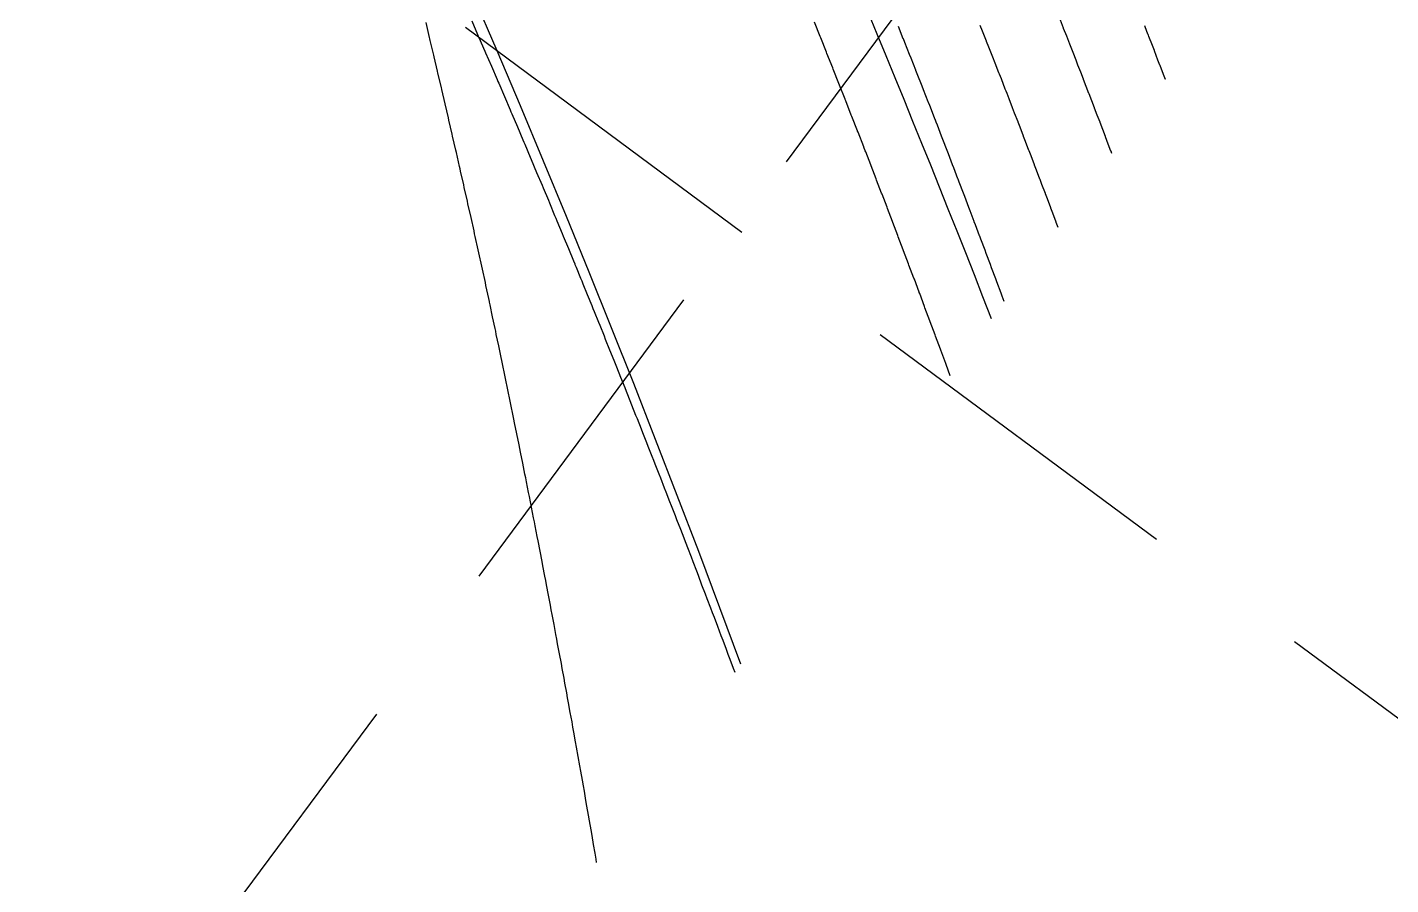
# Model space of a CAD drawing. Header units: feet. Extents: x 2260 to 6199, y 3666 to 7344.
# Drawn here: x 5023.9 to 5077.4, y 4219 to 4252.7 of the extents above; entities that cross this region are included whole.
import ezdxf

# ---------------------------------------------------------------- set-up
doc = ezdxf.new("R2010")
doc.units = ezdxf.units.FT
doc.header["$LTSCALE"] = 40
doc.header["$MEASUREMENT"] = 0
doc.linetypes.add('HIDDEN', pattern=[0.375, 0.25, -0.125])
for name, color, linetype in [('BOUNDARY-LINE', 1, 'CONTINUOUS'), ('EOP-PROP', 4, 'CONTINUOUS'), ('GRID', 254, 'HIDDEN'), ('PC', 43, 'CONTINUOUS'), ('POND', 5, 'CONTINUOUS')]:
    doc.layers.add(name, color=color, linetype=linetype)

msp = doc.modelspace()

# ---------------------------------------------------------------- hatches: boundary and pattern name
at = {"layer": 'POND'}
h = msp.add_hatch(dxfattribs=at)
h.set_pattern_fill('ANSI31', color=256, scale=60, style=0)
edge = h.paths.add_edge_path()
edge.add_line((4863.353, 6262.326), (4832.613, 6283.584))
edge.add_line((4832.613, 6283.584), (4828.951, 6094.848))
edge.add_line((4828.951, 6094.848), (4828.265, 6021.936))
edge.add_line((4828.265, 6021.936), (4847.632, 5898.393))
edge.add_line((4847.632, 5898.393), (4848.09, 5787.699))
edge.add_line((4848.09, 5787.699), (4853.68, 5749.385))
edge.add_line((4853.68, 5749.385), (4869.801, 5688.769))
edge.add_line((4869.801, 5688.769), (4874.377, 5637.74))
edge.add_line((4874.377, 5637.74), (4884.838, 5598.232))
edge.add_line((4884.838, 5598.232), (4879.893, 5563.291))
edge.add_line((4879.893, 5563.291), (4875.071, 5535.802))
edge.add_line((4875.071, 5535.802), (4886.827, 5492.93))
edge.add_line((4886.827, 5492.93), (4883.048, 5458.457))
edge.add_line((4883.048, 5458.457), (4889.304, 5416.552))
edge.add_line((4889.304, 5416.552), (4906.429, 5313.795))
edge.add_line((4906.429, 5313.795), (4892.003, 5244.123))
edge.add_line((4892.003, 5244.123), (4898.159, 5209.036))
edge.add_line((4898.159, 5209.036), (4893.387, 5196.187))
edge.add_line((4893.387, 5196.187), (4908.411, 5098.29))
edge.add_line((4908.411, 5098.29), (4924.305, 5022.584))
edge.add_line((4924.305, 5022.584), (4923.267, 4983.396))
edge.add_line((4923.267, 4983.396), (4937.517, 4964.849))
edge.add_line((4937.517, 4964.849), (4969.271, 4921.35))
edge.add_line((4969.271, 4921.35), (4967.618, 4860.729))
edge.add_line((4967.618, 4860.729), (4960.155, 4836.434))
edge.add_line((4960.155, 4836.434), (4955.165, 4822.588))
edge.add_line((4955.165, 4822.588), (4971.989, 4795.467))
edge.add_line((4971.989, 4795.467), (4979.836, 4773.672))
edge.add_line((4979.836, 4773.672), (4989.694, 4738.399))
edge.add_line((4989.694, 4738.399), (4988.655, 4699.211))
edge.add_line((4988.655, 4699.211), (4985.504, 4689.558))
edge.add_line((4985.504, 4689.558), (4978.631, 4658.686))
edge.add_line((4978.631, 4658.686), (4976.821, 4640.048))
edge.add_line((4976.821, 4640.048), (4998.817, 4615.764))
edge.add_line((4998.817, 4615.764), (5014.409, 4588.232))
edge.add_line((5014.409, 4588.232), (5041.935, 4510.338))
edge.add_line((5041.935, 4510.338), (5037.43, 4487.518))
edge.add_line((5037.43, 4487.518), (5039.129, 4428.436))
edge.add_line((5039.129, 4428.436), (5050.174, 4396.851))
edge.add_line((5050.174, 4396.851), (5077.994, 4337.697))
edge.add_line((5077.994, 4337.697), (5172.268, 4069.55))
edge.add_line((5172.268, 4069.55), (5191.801, 4095.126))
edge.add_line((5191.801, 4095.126), (5125.439, 4396.171))
edge.add_line((5125.439, 4396.171), (5117.339, 4487.528))
edge.add_line((5117.339, 4487.528), (5073.413, 4643.969))
edge.add_line((5073.413, 4643.969), (5064.898, 4695.709))
edge.add_line((5064.898, 4695.709), (5032.387, 4796.886))
edge.add_line((5032.387, 4796.886), (5027.788, 4859.492))
edge.add_line((5027.788, 4859.492), (5015.99, 4975.615))
edge.add_line((5015.99, 4975.615), (4999.412, 5007.169))
edge.add_line((4999.412, 5007.169), (4995.839, 5066.284))
edge.add_line((4995.839, 5066.284), (4938.691, 5327.031))
edge.add_line((4938.691, 5327.031), (4957.398, 5595.005))
edge.add_line((4957.398, 5595.005), (4940.454, 5946.721))
edge.add_line((4940.454, 5946.721), (4931.046, 6032.46))
edge.add_line((4931.046, 6032.46), (4906.393, 6095.713))
edge.add_line((4906.393, 6095.713), (4865.821, 6172.045))
edge.add_line((4865.821, 6172.045), (4864.54, 6247.036))

# ---------------------------------------------------------------- linework, layer by layer
at = {"layer": 'BOUNDARY-LINE', "color": 7}
msp.add_arc((4565.366, 4048.387), 532.5, 21.23304, 33.99329, dxfattribs=at)
at = {"layer": 'EOP-PROP', "color": 7}
for radius, start in [(518.5, 20.23119), (481.5, 17.55174)]:
    msp.add_arc((4565.366, 4048.387), radius, start, 53.37652, dxfattribs=at)
at = {"layer": 'GRID', "linetype": 'HIDDEN', "ltscale": 1.35}
for p, q in [((2617.185, 6049.511), (5219.618, 4120.339)), ((5954.073, 5462.069), (4864.887, 3992.768))]:
    msp.add_line(p, q, dxfattribs=at)
at = {"layer": 'PC', "color": 43, "flags": 128}
for points, elevation in [([(5046.22, 4219.899), (5046.198, 4220.03), (5046.159, 4220.263), (5046.1, 4220.606), (5046.039, 4220.953), (5046.001, 4221.182), (5045.939, 4221.532), (5045.901, 4221.758), (5045.839, 4222.111), (5045.801, 4222.334), (5045.737, 4222.691), (5045.7, 4222.909), (5045.662, 4223.126), (5045.598, 4223.485), (5045.561, 4223.698), (5045.496, 4224.061), (5045.43, 4224.428), (5045.393, 4224.637), (5045.326, 4225.007), (5045.29, 4225.212), (5045.254, 4225.416), (5045.186, 4225.788), (5045.116, 4226.165), (5045.081, 4226.364), (5045.046, 4226.561), (5044.976, 4226.94), (5044.941, 4227.133), (5044.87, 4227.515), (5044.835, 4227.706), (5044.763, 4228.091), (5044.69, 4228.481), (5044.656, 4228.667), (5044.622, 4228.851), (5044.548, 4229.242), (5044.473, 4229.638), (5044.44, 4229.818), (5044.407, 4229.996), (5044.33, 4230.394), (5044.253, 4230.796), (5044.221, 4230.969), (5044.189, 4231.141), (5044.11, 4231.545), (5044.079, 4231.713), (5043.999, 4232.121), (5043.919, 4232.533), (5043.888, 4232.696), (5043.806, 4233.112), (5043.775, 4233.272), (5043.745, 4233.43), (5043.663, 4233.847), (5043.579, 4234.269), (5043.549, 4234.423), (5043.464, 4234.848), (5043.435, 4234.999), (5043.406, 4235.147), (5043.32, 4235.574), (5043.233, 4236.005), (5043.205, 4236.15), (5043.177, 4236.292), (5043.089, 4236.725), (5042.999, 4237.163), (5042.972, 4237.3), (5042.945, 4237.436), (5042.855, 4237.876), (5042.828, 4238.009), (5042.737, 4238.451), (5042.644, 4238.899), (5042.618, 4239.027), (5042.525, 4239.477), (5042.499, 4239.602), (5042.474, 4239.725), (5042.38, 4240.177), (5042.283, 4240.634), (5042.259, 4240.753), (5042.235, 4240.869), (5042.138, 4241.328), (5042.039, 4241.791), (5042.016, 4241.904), (5042.013, 4241.926), (5041.988, 4242.039), (5041.876, 4242.558), (5041.852, 4242.674), (5041.737, 4243.197), (5041.713, 4243.312), (5041.596, 4243.838), (5041.573, 4243.949), (5041.455, 4244.48), (5041.432, 4244.587), (5041.409, 4244.693), (5041.29, 4245.225), (5041.169, 4245.764), (5041.148, 4245.863), (5041.025, 4246.405), (5041.004, 4246.501), (5040.88, 4247.047), (5040.86, 4247.138), (5040.84, 4247.228), (5040.715, 4247.776), (5040.696, 4247.862), (5040.569, 4248.413), (5040.551, 4248.496), (5040.423, 4249.051), (5040.405, 4249.13), (5040.275, 4249.688), (5040.143, 4250.254), (5040.127, 4250.326), (5039.993, 4250.895), (5039.977, 4250.963), (5039.842, 4251.536), (5039.827, 4251.6), (5039.69, 4252.177), (5039.676, 4252.237), (5039.662, 4252.297), (5039.524, 4252.875)], 544), ([(5041.318, 4252.943), (5041.55, 4252.41), (5041.576, 4252.349), (5041.603, 4252.288), (5041.834, 4251.755), (5041.862, 4251.69), (5042.091, 4251.161), (5042.316, 4250.638), (5042.346, 4250.566), (5042.378, 4250.493), (5042.602, 4249.971), (5042.822, 4249.455), (5042.856, 4249.376), (5042.89, 4249.295), (5043.11, 4248.78), (5043.326, 4248.271), (5043.363, 4248.184), (5043.4, 4248.096), (5043.615, 4247.588), (5043.654, 4247.496), (5043.866, 4246.991), (5044.076, 4246.492), (5044.117, 4246.394), (5044.324, 4245.899), (5044.367, 4245.797), (5044.572, 4245.305), (5044.616, 4245.199), (5044.661, 4245.092), (5044.865, 4244.601), (5044.911, 4244.491), (5045.113, 4244.003), (5045.311, 4243.522), (5045.359, 4243.405), (5045.37, 4243.379), (5045.413, 4243.273), (5045.589, 4242.843), (5045.634, 4242.733), (5045.679, 4242.623), (5045.854, 4242.194), (5046.026, 4241.769), (5046.073, 4241.653), (5046.12, 4241.537), (5046.291, 4241.113), (5046.34, 4240.993), (5046.51, 4240.573), (5046.559, 4240.449), (5046.727, 4240.032), (5046.893, 4239.619), (5046.944, 4239.491), (5046.996, 4239.361), (5047.161, 4238.95), (5047.323, 4238.542), (5047.377, 4238.408), (5047.431, 4238.272), (5047.592, 4237.866), (5047.751, 4237.465), (5047.807, 4237.325), (5047.964, 4236.926), (5048.021, 4236.782), (5048.177, 4236.387), (5048.235, 4236.24), (5048.389, 4235.847), (5048.448, 4235.698), (5048.507, 4235.546), (5048.66, 4235.155), (5048.721, 4235), (5048.872, 4234.612), (5048.934, 4234.454), (5049.084, 4234.069), (5049.146, 4233.908), (5049.295, 4233.525), (5049.358, 4233.361), (5049.505, 4232.981), (5049.57, 4232.814), (5049.715, 4232.438), (5049.78, 4232.267), (5049.924, 4231.893), (5049.991, 4231.72), (5050.133, 4231.349), (5050.2, 4231.172), (5050.341, 4230.805), (5050.479, 4230.441), (5050.548, 4230.26), (5050.685, 4229.899), (5050.755, 4229.715), (5050.826, 4229.529), (5050.962, 4229.17), (5051.096, 4228.815), (5051.168, 4228.624), (5051.3, 4228.272), (5051.373, 4228.079), (5051.447, 4227.883), (5051.578, 4227.533), (5051.641, 4227.364)], 544), ([(5060.097, 4239.007), (5059.934, 4239.448), (5059.917, 4239.493), (5059.917, 4239.495), (5059.727, 4240.007), (5059.711, 4240.051), (5059.71, 4240.053), (5059.521, 4240.565), (5059.504, 4240.61), (5059.503, 4240.611), (5059.313, 4241.123), (5059.296, 4241.168), (5059.296, 4241.169), (5059.105, 4241.68), (5059.088, 4241.725), (5059.087, 4241.727), (5058.896, 4242.238), (5058.879, 4242.283), (5058.879, 4242.285), (5058.687, 4242.795), (5058.67, 4242.84), (5058.669, 4242.842), (5058.477, 4243.352), (5058.46, 4243.398), (5058.459, 4243.399), (5058.267, 4243.909), (5058.25, 4243.955), (5058.249, 4243.956), (5058.056, 4244.465), (5058.038, 4244.511), (5058.038, 4244.513), (5057.844, 4245.022), (5057.827, 4245.068), (5057.826, 4245.07), (5057.632, 4245.578), (5057.615, 4245.624), (5057.614, 4245.626), (5057.42, 4246.134), (5057.402, 4246.18), (5057.401, 4246.182), (5057.206, 4246.69), (5057.188, 4246.736), (5057.188, 4246.738), (5056.993, 4247.245), (5056.974, 4247.292), (5056.974, 4247.294), (5056.779, 4247.799), (5056.761, 4247.846), (5056.707, 4247.984), (5056.707, 4247.985), (5056.699, 4248.003), (5056.476, 4248.574), (5056.459, 4248.617), (5056.455, 4248.629), (5056.234, 4249.191), (5056.214, 4249.244), (5056.213, 4249.246), (5055.992, 4249.808), (5055.971, 4249.861), (5055.97, 4249.863), (5055.748, 4250.424), (5055.727, 4250.478), (5055.726, 4250.48), (5055.504, 4251.041), (5055.483, 4251.094), (5055.482, 4251.096), (5055.259, 4251.656), (5055.238, 4251.71), (5055.237, 4251.712), (5055.014, 4252.272), (5054.992, 4252.325), (5054.991, 4252.328), (5054.767, 4252.887)], 544), ([(5062.215, 4241.924), (5062.139, 4242.131), (5062.093, 4242.254), (5062.091, 4242.258), (5061.929, 4242.691), (5061.883, 4242.814), (5061.882, 4242.819), (5061.72, 4243.252), (5061.674, 4243.375), (5061.672, 4243.38), (5061.509, 4243.812), (5061.463, 4243.935), (5061.461, 4243.94), (5061.299, 4244.372), (5061.252, 4244.495), (5061.25, 4244.5), (5061.087, 4244.932), (5061.04, 4245.055), (5061.039, 4245.06), (5060.875, 4245.491), (5060.828, 4245.615), (5060.826, 4245.619), (5060.662, 4246.05), (5060.615, 4246.174), (5060.614, 4246.179), (5060.449, 4246.61), (5060.402, 4246.733), (5060.4, 4246.738), (5060.235, 4247.169), (5060.188, 4247.292), (5060.186, 4247.297), (5060.021, 4247.727), (5059.974, 4247.851), (5059.972, 4247.856), (5059.806, 4248.286), (5059.758, 4248.41), (5059.757, 4248.414), (5059.591, 4248.843), (5059.544, 4248.966), (5059.498, 4249.084), (5059.497, 4249.086), (5059.478, 4249.134), (5059.289, 4249.618), (5059.244, 4249.732), (5059.232, 4249.764), (5059.045, 4250.24), (5058.991, 4250.379), (5058.989, 4250.384), (5058.801, 4250.861), (5058.747, 4250.999), (5058.744, 4251.005), (5058.556, 4251.481), (5058.502, 4251.619), (5058.499, 4251.625), (5058.311, 4252.1), (5058.256, 4252.239), (5058.254, 4252.244), (5058.065, 4252.72)], 543), ([(5064.329, 4244.835), (5064.256, 4245.03), (5064.253, 4245.037), (5064.12, 4245.392), (5064.044, 4245.593), (5064.041, 4245.6), (5063.907, 4245.954), (5063.831, 4246.156), (5063.828, 4246.163), (5063.694, 4246.517), (5063.618, 4246.718), (5063.615, 4246.726), (5063.481, 4247.079), (5063.404, 4247.28), (5063.401, 4247.288), (5063.266, 4247.641), (5063.189, 4247.843), (5063.186, 4247.85), (5063.051, 4248.203), (5062.974, 4248.404), (5062.971, 4248.412), (5062.836, 4248.765), (5062.759, 4248.966), (5062.756, 4248.974), (5062.62, 4249.326), (5062.542, 4249.528), (5062.539, 4249.535), (5062.404, 4249.886), (5062.326, 4250.087), (5062.289, 4250.183), (5062.287, 4250.188), (5062.257, 4250.265), (5062.102, 4250.662), (5062.029, 4250.847), (5062.009, 4250.898), (5061.856, 4251.289), (5061.768, 4251.513), (5061.764, 4251.522), (5061.611, 4251.913), (5061.523, 4252.137), (5061.519, 4252.146), (5061.364, 4252.537), (5061.276, 4252.76)], 542), ([(5066.439, 4247.74), (5066.408, 4247.822), (5066.404, 4247.832), (5066.299, 4248.108), (5066.193, 4248.387), (5066.188, 4248.397), (5066.083, 4248.673), (5065.977, 4248.952), (5065.973, 4248.962), (5065.867, 4249.238), (5065.761, 4249.516), (5065.757, 4249.527), (5065.651, 4249.802), (5065.544, 4250.081), (5065.54, 4250.091), (5065.434, 4250.367), (5065.326, 4250.645), (5065.322, 4250.656), (5065.216, 4250.93), (5065.109, 4251.208), (5065.08, 4251.283), (5065.077, 4251.289), (5065.035, 4251.396), (5064.914, 4251.706), (5064.814, 4251.962), (5064.786, 4252.033), (5064.667, 4252.338), (5064.545, 4252.648), (5064.54, 4252.66), (5064.42, 4252.966)], 541), ([(5068.543, 4250.638), (5068.542, 4250.642), (5068.466, 4250.84), (5068.329, 4251.196), (5068.324, 4251.209), (5068.247, 4251.407), (5068.11, 4251.763), (5068.105, 4251.776), (5068.029, 4251.974), (5067.892, 4252.328), (5067.871, 4252.382), (5067.868, 4252.39), (5067.814, 4252.527), (5067.727, 4252.751)], 540)]:
    msp.add_lwpolyline(points, dxfattribs=dict(at, elevation=elevation))

doc.saveas('drawing.dxf')
